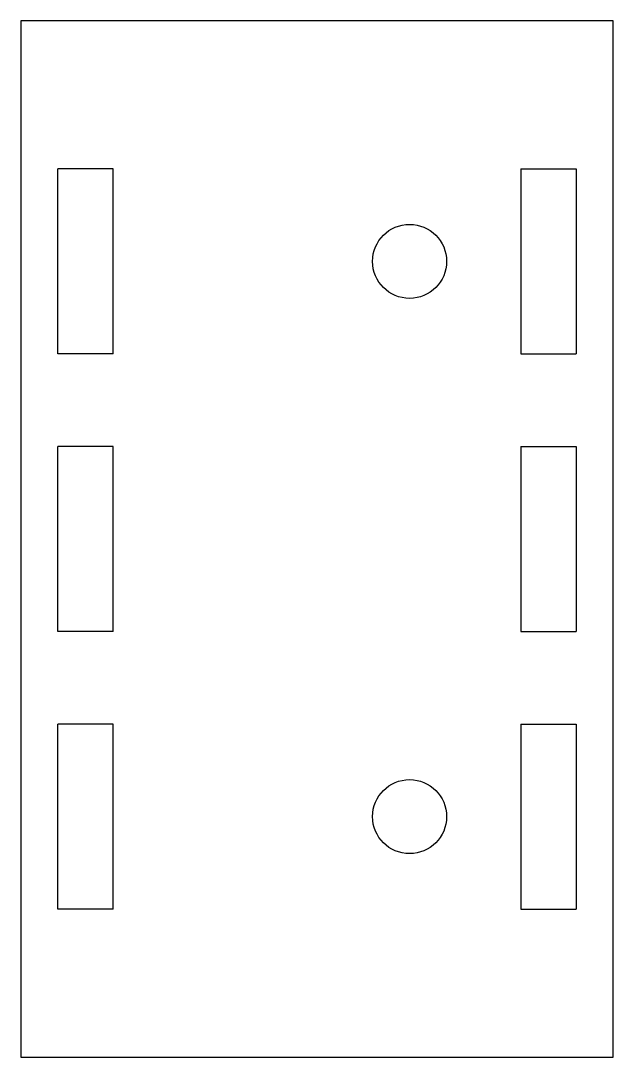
# Model space of a CAD drawing. Header units: millimetres. Extents: x -7 to 25, y -28 to 28.
import ezdxf

# ---------------------------------------------------------------- set-up
doc = ezdxf.new("R2010")
doc.units = ezdxf.units.MM

msp = doc.modelspace()

# ---------------------------------------------------------------- linework, layer by layer
at = {"color": 7, "linetype": 'Continuous', "lineweight": 25}
for p, q in [((25, 28), (-7, 28)), ((-7, 28), (-7, -28)), ((25, -28), (25, 28)), ((-2, 20), (-5, 20)), ((-5, 10), (-5, 20)), ((-2, 10), (-2, 20)), ((20, 20), (23, 20)), ((20, 20), (20, 10)), ((23, 20), (23, 10)), ((-2, 10), (-5, 10)), ((20, 10), (23, 10)), ((-2, 5), (-5, 5)), ((-5, -5), (-5, 5)), ((-2, -5), (-2, 5)), ((20, 5), (20, -5)), ((20, 5), (23, 5)), ((23, 5), (23, -5)), ((-2, -5), (-5, -5)), ((20, -5), (23, -5)), ((-5, -20), (-5, -10)), ((-2, -10), (-5, -10)), ((-2, -20), (-2, -10)), ((20, -10), (20, -20)), ((20, -10), (23, -10)), ((23, -10), (23, -20)), ((-2, -20), (-5, -20)), ((20, -20), (23, -20)), ((-7, -28), (25, -28))]:
    msp.add_line(p, q, dxfattribs=at)
for centre in [(14, 15), (14, -15)]:
    msp.add_circle(centre, 2, dxfattribs=at)

doc.saveas('drawing.dxf')
